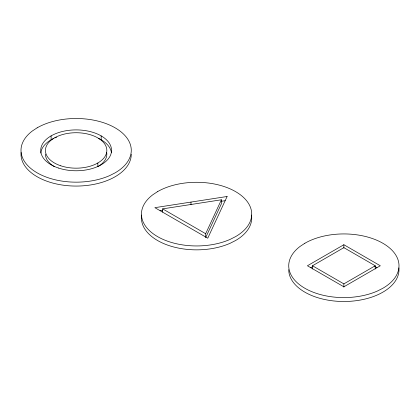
<?xml version="1.0" encoding="UTF-8"?>
<svg xmlns="http://www.w3.org/2000/svg" width="420" height="420" viewBox="0 0 420 420"><rect width="100%" height="100%" fill="white"/><g stroke="black" fill="none" stroke-linecap="round" stroke-linejoin="round"><path stroke-width="0.63" d="M221.419 199.778L221.419 203.679L205.669 237.615L205.669 233.709L221.419 199.778L162.645 208.871L162.645 212.121M343.865 244.724L307.419 265.766L343.865 286.808L380.31 265.766L343.865 244.724L343.865 247.973M312.485 269.015L312.485 265.766L343.865 247.648L375.244 265.766L375.244 269.015M310.784 267.724L312.464 266.752M312.485 265.766L343.865 283.883L375.244 265.766M160.025 210.772L162.608 210.373M221.309 201.29L225.178 200.692M374.703 266.427L376.945 267.724M162.645 208.871L205.669 233.709M343.865 283.883L343.865 287.133M190.99 202.078L190.99 204.682M101.162 135.886L101.162 139.786M97.844 162.986L97.844 166.651A30.702 17.724 0 0 0 106.685 152.387M51.109 135.886L51.109 139.786M398.911 267.881A55.136 31.831 0 0 1 345.413 301.487A55.136 31.831 0 0 1 288.729 269.666M251.475 215.05A55.136 31.831 0 0 1 235.567 240.529L230.144 243.275A55.136 31.831 0 0 1 169.906 245.884A55.136 31.831 0 0 1 141.682 215.05M131.271 154.234A55.136 31.831 0 0 1 74.587 186.055A55.136 31.831 0 0 1 21.089 152.45M54.427 166.651A30.702 17.724 0 0 1 45.434 154.119M40.798 153.053A35.396 20.433 0 0 1 53.744 138.411M54.873 137.897A35.396 20.433 0 0 1 56.627 137.183M98.527 138.411A35.396 20.433 0 0 1 111.395 152.46M227.115 196.492L207.753 238.203L154.87 207.669L227.115 196.492M37.149 127.827L32.393 130.956A55.136 31.831 0 0 0 37.149 172.841A55.136 31.831 0 0 0 109.699 175.586L115.122 172.841A55.136 31.831 0 0 0 115.122 127.827A55.136 31.831 0 0 0 37.149 127.827M157.595 191.615L152.838 194.744A55.136 31.831 0 0 0 157.595 236.628A55.136 31.831 0 0 0 230.144 239.374L235.567 236.628A55.136 31.831 0 0 0 235.567 191.615A55.136 31.831 0 0 0 157.595 191.615M304.878 243.254L300.121 246.388A55.136 31.831 0 0 0 304.878 288.272A55.136 31.831 0 0 0 377.428 291.018L382.851 288.272A55.136 31.831 0 0 0 382.851 243.254A55.136 31.831 0 0 0 304.878 243.254M58.438 168.032A35.396 20.433 0 0 0 111.531 150.334A35.396 20.433 0 0 0 58.438 132.636A35.396 20.433 0 0 0 58.438 168.032M60.785 165.8A30.702 17.724 0 0 0 106.838 150.449A30.702 17.724 0 0 0 60.785 135.103A30.702 17.724 0 0 0 60.785 165.8"/></g></svg>
